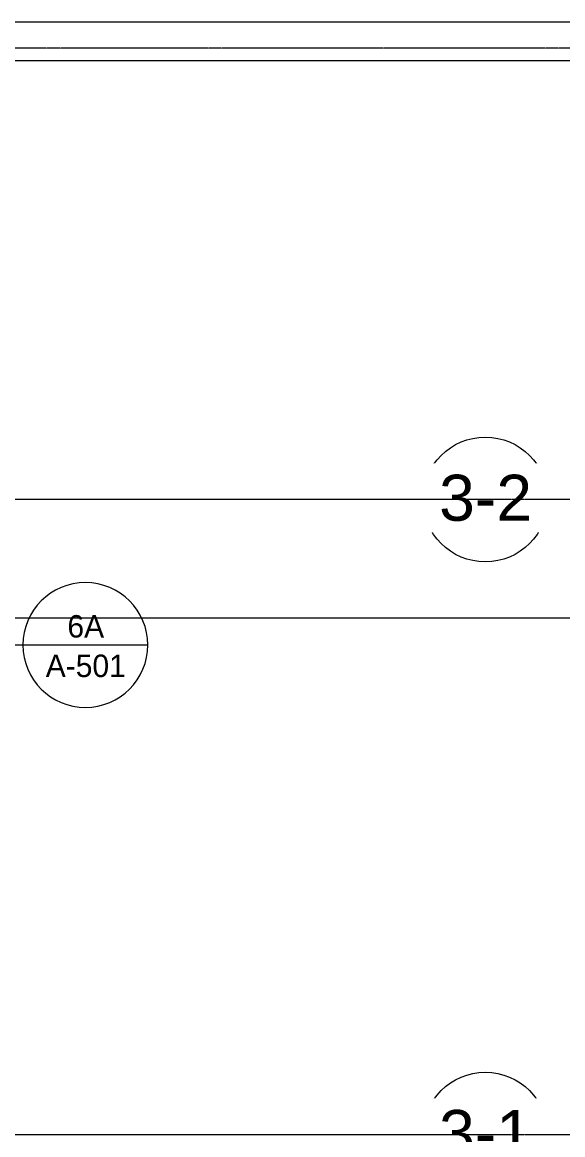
# Model space of a CAD drawing. Header units: inches. Extents: x 21592 to 24810, y -23179 to -20467.
# Drawn here: x 24325.2 to 24532.9, y -22787.3 to -22359.6 of the extents above; entities that cross this region are included whole.
import ezdxf

# ---------------------------------------------------------------- set-up
doc = ezdxf.new("R2010")
doc.units = ezdxf.units.IN
doc.header["$MEASUREMENT"] = 0
doc.linetypes.add('Grid Line 1_2_', pattern=[0.875, 0.5, -0.125, 0.125, -0.125])
for name, color, linetype, lineweight in [('A-ANNO-SYMB', 150, 'Continuous', 9), ('G-ANNO-SYMB', 111, 'Continuous', 9), ('S-GRID', 1, 'Continuous', 9), ('S-GRID-IDEN', 1, 'Continuous', 9)]:
    doc.layers.add(name, color=color, linetype=linetype, lineweight=lineweight)
doc.styles.add('Arial', font='arial.ttf', dxfattribs={"height": 17.703593})
doc.styles.add('Century Gothic', font='GOTHIC.TTF', dxfattribs={"height": 8.622671})

# ---------------------------------------------------------------- blocks, each defined once
blk = doc.blocks.new('Grid - Grid Head - Circle-14747-Enlarged First Floor Plan _West_')
at = {"layer": 'S-GRID-IDEN'}
blk.add_circle((0, 0), 0.25, dxfattribs=at)
blk = doc.blocks.new('Floor Plan - Callout Head-19020-Enlarged First Floor Plan _West_')
at = {"layer": 'A-ANNO-SYMB'}
blk.add_line((-0.25, 0), (0.25, 0), dxfattribs=at)
for start, end in [(360, 180), (180, 360)]:
    blk.add_arc((0, 0), 0.25, start, end, dxfattribs=at)

msp = doc.modelspace()

# ---------------------------------------------------------------- linework, layer by layer
at = {"layer": 'A-ANNO-SYMB'}
msp.add_line((24267.82623, -22598.99258), (24325.42623, -22598.99258), dxfattribs=at)
at = {"layer": 'G-ANNO-SYMB'}
for p, q in [((24581.52474, -22374.35697), (21776.42336, -22374.35697)), ((24577.89246, -22588.63029), (21856.39913, -22588.63029))]:
    msp.add_line(p, q, dxfattribs=at)
at = {"layer": 'S-GRID', "linetype": 'Grid Line 1_2_'}
for p, q in [((24588.97484, -22359.55281), (22653.5125, -22359.55281)), ((24742.78907, -22359.55281), (22737.5125, -22359.55281)), ((24694.78907, -22369.55281), (22737.5125, -22369.55281))]:
    msp.add_line(p, q, dxfattribs=at)

# ---------------------------------------------------------------- block references
at = {"layer": 'A-ANNO-SYMB', "xscale": 95.99999999999994, "yscale": 95.99999999999994, "zscale": 95.99999999999994}
msp.add_blockref('Floor Plan - Callout Head-19020-Enlarged First Floor Plan _West_', (24349.42623, -22598.99258), dxfattribs=at)
at = {"layer": 'S-GRID-IDEN', "xscale": 95.99999999999994, "yscale": 95.99999999999994, "zscale": 95.99999999999994, "rotation": 89.99999999999984}
for p in [(24503.10753, -22543.05281), (24503.10753, -22787.30281)]:
    msp.add_blockref('Grid - Grid Head - Circle-14747-Enlarged First Floor Plan _West_', p, dxfattribs=at)

# ---------------------------------------------------------------- texts
at = {"layer": 'A-ANNO-SYMB', "char_height": 8.622671, "attachment_point": 2, "line_spacing_factor": 0.984117, "style": 'Century Gothic'}
for s, insert, width in [('6A', (24349.56465, -22587.50191), 18.468), ('A-501', (24349.56465, -22602.69417), 38.88)]:
    msp.add_mtext(s, dxfattribs=dict(at, insert=insert, width=width))

# ---------------------------------------------------------------- next in the draw order: texts
at = {"layer": 'S-GRID-IDEN', "char_height": 17.703593, "width": 42.552, "attachment_point": 2, "line_spacing_factor": 0.938532, "style": 'Arial', "bg_fill": 3, "box_fill_scale": 1.25, "bg_fill_color": 0, "bg_fill_transparency": 0}
for s, insert in [('3-2', (24503.20502, -22533.52306)), ('3-1', (24503.20502, -22777.77306))]:
    msp.add_mtext(s, dxfattribs=dict(at, insert=insert))

# ---------------------------------------------------------------- next in the draw order: linework, layer by layer
at = {"layer": 'S-GRID', "linetype": 'Grid Line 1_2_'}
for p, q in [((24479.10753, -22543.05281), (21657.56096, -22543.05281)), ((24588.97484, -22543.05281), (21790.20666, -22543.05281)), ((24479.10753, -22787.30281), (21657.56096, -22787.30281)), ((24588.97484, -22787.30281), (21790.20666, -22787.30281))]:
    msp.add_line(p, q, dxfattribs=at)

doc.saveas('drawing.dxf')
